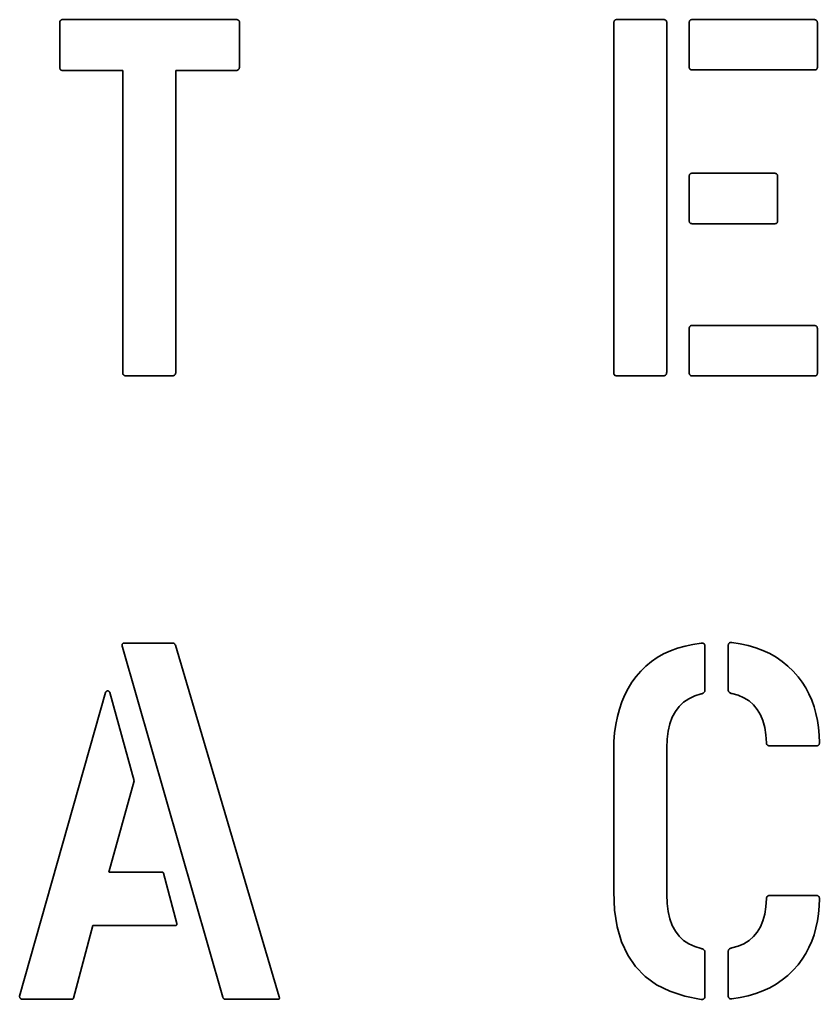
# Model space of a CAD drawing. Extents: x 10 to 410, y -69 to 348.
# Drawn here: x 298 to 342.9, y 191 to 246 of the extents above; entities that cross this region are included whole.
import ezdxf

# ---------------------------------------------------------------- set-up
doc = ezdxf.new("R2010")
doc.units = 0

msp = doc.modelspace()

# ---------------------------------------------------------------- linework, layer by layer
at = {"color": 7, "lineweight": 35, "ltscale": 0.00078}
for p, q in [((300.256836, 245.872009), (300.265442, 245.902008)), ((331.356873, 245.872009), (331.365448, 245.902008)), ((335.585449, 245.872009), (335.594025, 245.902008)), ((300.377991, 243.149719), (300.347992, 243.158295)), ((335.594025, 243.269424), (335.585449, 243.299438)), ((335.585449, 237.243439), (335.594025, 237.273438)), ((335.594025, 234.640854), (335.585449, 234.670868)), ((335.585449, 228.700562), (335.594025, 228.73056)), ((335.594025, 226.097992), (335.585449, 226.127991)), ((303.920837, 226.006866), (303.890839, 226.015427)), ((331.478027, 226.006866), (331.448029, 226.015427)), ((340.049438, 205.231995), (340.01944, 205.24057)), ((340.01944, 196.809723), (340.049438, 196.818298)), ((298.127991, 191.006866), (298.097992, 191.015427))]:
    msp.add_line(p, q, dxfattribs=at)
at = {"color": 7, "lineweight": 35, "ltscale": 0.000716}
for p, q in [((300.265442, 245.902008), (300.277405, 245.928009)), ((331.365448, 245.902008), (331.377441, 245.928009)), ((335.594025, 245.902008), (335.606018, 245.928009)), ((342.680603, 245.984573), (342.706604, 245.972565)), ((300.347992, 243.158295), (300.321991, 243.170288)), ((335.594025, 237.273438), (335.606018, 237.299438)), ((340.452026, 237.356003), (340.478027, 237.343994)), ((335.606018, 234.614853), (335.594025, 234.640854)), ((335.594025, 228.73056), (335.606018, 228.756561)), ((342.680603, 228.813141), (342.706604, 228.801147)), ((335.606018, 226.071991), (335.594025, 226.097992)), ((331.448029, 226.015427), (331.422028, 226.027435)), ((340.01944, 205.24057), (339.993439, 205.252579)), ((339.993439, 196.797714), (340.01944, 196.809723)), ((298.097992, 191.015427), (298.071991, 191.027435))]:
    msp.add_line(p, q, dxfattribs=at)
at = {"color": 7, "lineweight": 35, "ltscale": 0.000672}
for p, q in [((300.277405, 245.928009), (300.292847, 245.949997)), ((331.377441, 245.928009), (331.392883, 245.949997)), ((300.321991, 243.170288), (300.299988, 243.185715)), ((335.621429, 243.221436), (335.606018, 243.243439)), ((335.606018, 228.756561), (335.621429, 228.778564)), ((303.864868, 226.027435), (303.842834, 226.042847)), ((331.422028, 226.027435), (331.400024, 226.042847)), ((339.993439, 205.252579), (339.971436, 205.268005)), ((339.971436, 196.782288), (339.993439, 196.797714)), ((298.071991, 191.027435), (298.049988, 191.042847))]:
    msp.add_line(p, q, dxfattribs=at)
at = {"color": 7, "lineweight": 35, "ltscale": 0.000652}
for p, q in [((300.292847, 245.949997), (300.311707, 245.968002)), ((331.392883, 245.949997), (331.411743, 245.968002)), ((335.621429, 245.949997), (335.640289, 245.968002)), ((342.728577, 245.957153), (342.746582, 245.938293)), ((300.299988, 243.185715), (300.281982, 243.204575)), ((335.640289, 243.20343), (335.621429, 243.221436)), ((335.621429, 237.321426), (335.640289, 237.339432)), ((340.5, 237.328568), (340.518005, 237.309723)), ((335.640289, 234.57486), (335.621429, 234.592865)), ((335.621429, 228.778564), (335.640289, 228.79657)), ((342.728577, 228.785706), (342.746582, 228.766861)), ((331.400024, 226.042847), (331.382019, 226.061707)), ((335.640289, 226.031998), (335.621429, 226.050003)), ((339.971436, 205.268005), (339.95343, 205.286865)), ((339.95343, 196.763428), (339.971436, 196.782288)), ((298.049988, 191.042847), (298.031982, 191.061707))]:
    msp.add_line(p, q, dxfattribs=at)
at = {"color": 7, "lineweight": 35, "ltscale": 0.000658}
for p, q in [((300.311707, 245.968002), (300.333984, 245.981995)), ((331.411743, 245.968002), (331.434021, 245.981995)), ((335.640289, 245.968002), (335.662598, 245.981995)), ((342.746582, 245.938293), (342.76059, 245.916)), ((300.281982, 243.204575), (300.268005, 243.226868)), ((335.640289, 237.339432), (335.662598, 237.353424)), ((342.746582, 228.766861), (342.76059, 228.744568)), ((303.82486, 226.061707), (303.810852, 226.084)), ((331.382019, 226.061707), (331.368011, 226.084)), ((335.662598, 226.018005), (335.640289, 226.031998)), ((298.031982, 191.061707), (298.018005, 191.084))]:
    msp.add_line(p, q, dxfattribs=at)
at = {"color": 7, "lineweight": 35, "ltscale": 0.00069}
for p, q in [((300.333984, 245.981995), (300.359711, 245.992004)), ((342.76059, 245.916), (342.770599, 245.890289)), ((342.76059, 228.744568), (342.770599, 228.718857)), ((303.810852, 226.084), (303.800842, 226.109711)), ((331.368011, 226.084), (331.358002, 226.109711)), ((339.939453, 205.309143), (339.929443, 205.334869)), ((339.929443, 196.715424), (339.939453, 196.74115)), ((298.018005, 191.084), (298.007996, 191.109711))]:
    msp.add_line(p, q, dxfattribs=at)
at = {"color": 7, "lineweight": 35, "ltscale": 0.000744}
for p, q in [((300.359711, 245.992004), (300.388855, 245.998001)), ((331.459717, 245.992004), (331.488861, 245.998001)), ((335.688293, 245.992004), (335.717438, 245.998001)), ((342.770599, 245.890289), (342.776611, 245.861145)), ((300.257996, 243.252563), (300.252014, 243.281708)), ((335.717438, 243.173431), (335.688293, 243.179428)), ((335.688293, 237.363434), (335.717438, 237.369431)), ((340.542023, 237.261719), (340.548035, 237.232574)), ((335.717438, 234.544861), (335.688293, 234.550858)), ((335.688293, 228.820572), (335.717438, 228.826569)), ((342.770599, 228.718857), (342.776611, 228.689713)), ((303.800842, 226.109711), (303.794861, 226.138855)), ((331.358002, 226.109711), (331.35202, 226.138855)), ((335.717438, 226.001999), (335.688293, 226.007996)), ((339.929443, 205.334869), (339.923431, 205.363998)), ((339.923431, 196.686279), (339.929443, 196.715424)), ((298.007996, 191.109711), (298.001984, 191.138855))]:
    msp.add_line(p, q, dxfattribs=at)
at = {"color": 7, "lineweight": 35, "ltscale": 0.000816}
for p, q in [((300.388855, 245.998001), (300.421417, 246)), ((331.488861, 245.998001), (331.521454, 246)), ((335.717438, 245.998001), (335.75, 246)), ((342.776611, 245.861145), (342.778595, 245.828568)), ((300.252014, 243.281708), (300.25, 243.314285)), ((335.75, 243.171432), (335.717438, 243.173431)), ((335.717438, 237.369431), (335.75, 237.371429)), ((340.548035, 237.232574), (340.550018, 237.199997)), ((335.75, 234.542847), (335.717438, 234.544861)), ((335.717438, 228.826569), (335.75, 228.828583)), ((342.776611, 228.689713), (342.778595, 228.657135)), ((303.794861, 226.138855), (303.792847, 226.171417)), ((331.35202, 226.138855), (331.350006, 226.171417)), ((335.75, 226), (335.717438, 226.001999)), ((337.906586, 208.18515), (337.876587, 208.197998)), ((339.923431, 205.363998), (339.921448, 205.396576)), ((342.754028, 205.226868), (342.721436, 205.225143)), ((339.921448, 196.653717), (339.923431, 196.686279)), ((342.721436, 196.82515), (342.754028, 196.823425)), ((337.876587, 193.852295), (337.906586, 193.865143)), ((298.001984, 191.138855), (298, 191.171417))]:
    msp.add_line(p, q, dxfattribs=at)
at = {"color": 7, "lineweight": 35, "ltscale": 0.243571}
msp.add_line((300.421417, 246), (310.164276, 246), dxfattribs=at)
at = {"color": 7, "lineweight": 35, "ltscale": 0.000815}
for p, q in [((310.164276, 246), (310.196838, 245.998566)), ((334.150024, 246), (334.182587, 245.998566)), ((342.778595, 243.342865), (342.777161, 243.310287)), ((340.550018, 234.714294), (340.548584, 234.681717)), ((342.778595, 226.171417), (342.777161, 226.138855)), ((342.892883, 205.396576), (342.891144, 205.364014)), ((342.891144, 196.686279), (342.892883, 196.653717))]:
    msp.add_line(p, q, dxfattribs=at)
at = {"color": 7, "lineweight": 35, "ltscale": 0.000737}
for p, q in [((310.196838, 245.998566), (310.226013, 245.994293)), ((306.692261, 226.031998), (306.66629, 226.018005))]:
    msp.add_line(p, q, dxfattribs=at)
at = {"color": 7, "lineweight": 35, "ltscale": 0.000667}
for p, q in [((310.226013, 245.994293), (310.251709, 245.987152)), ((334.211731, 245.994293), (334.237457, 245.987152)), ((342.772888, 243.281143), (342.765747, 243.255432)), ((340.544312, 234.652573), (340.53717, 234.626862)), ((342.772888, 226.109711), (342.765747, 226.084)), ((336.46228, 208.311722), (336.456299, 208.285721)), ((336.456299, 193.707428), (336.46228, 193.681427))]:
    msp.add_line(p, q, dxfattribs=at)
at = {"color": 7, "lineweight": 35, "ltscale": 0.000611}
for p, q in [((310.251709, 245.987152), (310.273987, 245.977142)), ((334.237457, 245.987152), (334.259735, 245.977142)), ((342.765747, 243.255432), (342.755737, 243.233154)), ((340.53717, 234.626862), (340.527161, 234.604568)), ((342.765747, 226.084), (342.755737, 226.061707))]:
    msp.add_line(p, q, dxfattribs=at)
at = {"color": 7, "lineweight": 35, "ltscale": 0.000571}
for p, q in [((310.273987, 245.977142), (310.292847, 245.964294)), ((334.259735, 245.977142), (334.278595, 245.964294)), ((342.755737, 243.233154), (342.742859, 243.214294)), ((340.527161, 234.604568), (340.514282, 234.585724)), ((342.755737, 226.061707), (342.742859, 226.042847))]:
    msp.add_line(p, q, dxfattribs=at)
at = {"color": 7, "lineweight": 35, "ltscale": 0.000551}
msp.add_line((310.292847, 245.964294), (310.308289, 245.948578), dxfattribs=at)
at = {"color": 7, "lineweight": 35, "ltscale": 0.000553}
for p, q in [((310.308289, 245.948578), (310.320282, 245.929993)), ((334.294006, 245.948578), (334.306, 245.929993)), ((342.727173, 243.198853), (342.708588, 243.186859)), ((340.498596, 234.570282), (340.480011, 234.558289)), ((342.727173, 226.027435), (342.708588, 226.015427)), ((306.828552, 195.257141), (306.832825, 195.235428))]:
    msp.add_line(p, q, dxfattribs=at)
at = {"color": 7, "lineweight": 35, "ltscale": 0.000577}
for p, q in [((310.320282, 245.929993), (310.328857, 245.908569)), ((334.306, 245.929993), (334.314575, 245.908569)), ((340.480011, 234.558289), (340.458588, 234.549713)), ((342.708588, 226.015427), (342.687134, 226.006866))]:
    msp.add_line(p, q, dxfattribs=at)
at = {"color": 7, "lineweight": 35, "ltscale": 0.000621}
for p, q in [((310.328857, 245.908569), (310.333984, 245.884277)), ((334.314575, 245.908569), (334.319733, 245.884277))]:
    msp.add_line(p, q, dxfattribs=at)
at = {"color": 7, "lineweight": 35, "ltscale": 0.00068}
for p, q in [((310.333984, 245.884277), (310.335693, 245.857147)), ((334.319733, 245.884277), (334.321442, 245.857147)), ((342.662903, 243.173141), (342.635742, 243.171432)), ((340.434326, 234.544571), (340.407166, 234.542847)), ((342.662903, 226.001709), (342.635742, 226))]:
    msp.add_line(p, q, dxfattribs=at)
at = {"color": 7, "lineweight": 35, "ltscale": 0.000689}
for p, q in [((331.434021, 245.981995), (331.459717, 245.992004)), ((335.662598, 245.981995), (335.688293, 245.992004)), ((300.268005, 243.226868), (300.257996, 243.252563)), ((335.688293, 243.179428), (335.662598, 243.189423)), ((335.662598, 237.353424), (335.688293, 237.363434)), ((340.532043, 237.28743), (340.542023, 237.261719)), ((335.688293, 234.550858), (335.662598, 234.560852)), ((335.662598, 228.810577), (335.688293, 228.820572)), ((335.688293, 226.007996), (335.662598, 226.018005)), ((336.432281, 208.238861), (336.414276, 208.218002)), ((336.414276, 193.775146), (336.432281, 193.754288)), ((312.571411, 191.142853), (312.576294, 191.115723))]:
    msp.add_line(p, q, dxfattribs=at)
at = {"color": 7, "lineweight": 35, "ltscale": 0.065714}
msp.add_line((331.521454, 246), (334.150024, 246), dxfattribs=at)
at = {"color": 7, "lineweight": 35, "ltscale": 0.000736}
for p, q in [((334.182587, 245.998566), (334.211731, 245.994293)), ((342.777161, 243.310287), (342.772888, 243.281143)), ((340.548584, 234.681717), (340.544312, 234.652573)), ((342.777161, 226.138855), (342.772888, 226.109711))]:
    msp.add_line(p, q, dxfattribs=at)
at = {"color": 7, "lineweight": 35, "ltscale": 0.00055}
for p, q in [((334.278595, 245.964294), (334.294006, 245.948578)), ((342.742859, 243.214294), (342.727173, 243.198853)), ((340.514282, 234.585724), (340.498596, 234.570282)), ((342.742859, 226.042847), (342.727173, 226.027435))]:
    msp.add_line(p, q, dxfattribs=at)
at = {"color": 7, "lineweight": 35, "ltscale": 0.000671}
for p, q in [((335.606018, 245.928009), (335.621429, 245.949997)), ((342.706604, 245.972565), (342.728577, 245.957153)), ((335.606018, 237.299438), (335.621429, 237.321426)), ((340.478027, 237.343994), (340.5, 237.328568)), ((335.621429, 234.592865), (335.606018, 234.614853)), ((342.706604, 228.801147), (342.728577, 228.785706)), ((335.621429, 226.050003), (335.606018, 226.071991))]:
    msp.add_line(p, q, dxfattribs=at)
at = {"color": 7, "lineweight": 35, "ltscale": 0.170715}
for p, q in [((335.75, 246), (342.578583, 246)), ((335.75, 228.828583), (342.578583, 228.828583))]:
    msp.add_line(p, q, dxfattribs=at)
at = {"color": 7, "lineweight": 35, "ltscale": 0.000951}
for p, q in [((342.578583, 246), (342.616577, 245.998291)), ((300.25, 245.800003), (300.251709, 245.837997)), ((331.350006, 245.800003), (331.351715, 245.837997)), ((335.578583, 245.800003), (335.580292, 245.837997)), ((310.173706, 243.144867), (310.135712, 243.142853)), ((335.580292, 243.333435), (335.578583, 243.371429)), ((335.578583, 237.171432), (335.580292, 237.209427)), ((335.580292, 234.704865), (335.578583, 234.742859)), ((342.578583, 228.828583), (342.616577, 228.826859)), ((335.578583, 228.628571), (335.580292, 228.666565)), ((306.764282, 226.199997), (306.762268, 226.162003)), ((334.321442, 226.199997), (334.319458, 226.162003)), ((335.580292, 226.162003), (335.578583, 226.199997)), ((331.550018, 226), (331.512024, 226.001709)), ((340.121429, 205.225143), (340.083435, 205.226868)), ((340.083435, 196.823425), (340.121429, 196.82515))]:
    msp.add_line(p, q, dxfattribs=at)
at = {"color": 7, "lineweight": 35, "ltscale": 0.00086}
for p, q in [((342.616577, 245.998291), (342.650574, 245.993134)), ((300.251709, 245.837997), (300.256836, 245.872009)), ((331.351715, 245.837997), (331.356873, 245.872009)), ((335.580292, 245.837997), (335.585449, 245.872009)), ((300.411987, 243.144562), (300.377991, 243.149719)), ((335.585449, 243.299438), (335.580292, 243.333435)), ((335.580292, 237.209427), (335.585449, 237.243439)), ((340.388, 237.36972), (340.421997, 237.364563)), ((335.585449, 234.670868), (335.580292, 234.704865)), ((335.580292, 228.666565), (335.585449, 228.700562)), ((342.616577, 228.826859), (342.650574, 228.821716)), ((335.585449, 226.127991), (335.580292, 226.162003)), ((303.954834, 226.001709), (303.920837, 226.006866)), ((331.512024, 226.001709), (331.478027, 226.006866)), ((340.083435, 205.226868), (340.049438, 205.231995)), ((340.049438, 196.818298), (340.083435, 196.823425)), ((298.161987, 191.001709), (298.127991, 191.006866))]:
    msp.add_line(p, q, dxfattribs=at)
at = {"color": 7, "lineweight": 35, "ltscale": 0.000781}
for p, q in [((342.650574, 245.993134), (342.680603, 245.984573)), ((340.421997, 237.364563), (340.452026, 237.356003)), ((342.650574, 228.821716), (342.680603, 228.813141))]:
    msp.add_line(p, q, dxfattribs=at)
at = {"color": 7, "lineweight": 35, "ltscale": 0.062143}
for p, q in [((300.25, 243.314285), (300.25, 245.800003)), ((342.778595, 245.828568), (342.778595, 243.342865)), ((340.550018, 237.199997), (340.550018, 234.714294)), ((342.778595, 228.657135), (342.778595, 226.171417)), ((336.464294, 210.82515), (336.464294, 208.339432)), ((337.778564, 208.368011), (337.778564, 210.853714)), ((336.464294, 193.653717), (336.464294, 191.167999)), ((337.778564, 191.196564), (337.778564, 193.682281))]:
    msp.add_line(p, q, dxfattribs=at)
at = {"color": 7, "lineweight": 35, "ltscale": 0.062857}
msp.add_line((310.335693, 245.857147), (310.335693, 243.342865), dxfattribs=at)
at = {"color": 7, "lineweight": 35, "ltscale": 0.490715}
msp.add_line((331.350006, 226.171417), (331.350006, 245.800003), dxfattribs=at)
at = {"color": 7, "lineweight": 35, "ltscale": 0.491429}
msp.add_line((334.321442, 245.857147), (334.321442, 226.199997), dxfattribs=at)
at = {"color": 7, "lineweight": 35, "ltscale": 0.060714}
for p, q in [((335.578583, 243.371429), (335.578583, 245.800003)), ((335.578583, 234.742859), (335.578583, 237.171432)), ((335.578583, 226.199997), (335.578583, 228.628571))]:
    msp.add_line(p, q, dxfattribs=at)
at = {"color": 7, "lineweight": 35, "ltscale": 0.000952}
for p, q in [((300.450012, 243.142853), (300.411987, 243.144562)), ((310.335693, 243.342865), (310.33371, 243.304855)), ((303.992859, 226), (303.954834, 226.001709)), ((306.602295, 226.001999), (306.56427, 226)), ((334.159454, 226.001999), (334.121429, 226)), ((298.200012, 191), (298.161987, 191.001709))]:
    msp.add_line(p, q, dxfattribs=at)
at = {"color": 7, "lineweight": 35, "ltscale": 0.083571}
msp.add_line((303.792847, 243.142853), (300.450012, 243.142853), dxfattribs=at)
at = {"color": 7, "lineweight": 35, "ltscale": 0.424286}
msp.add_line((303.792847, 226.171417), (303.792847, 243.142853), dxfattribs=at)
at = {"color": 7, "lineweight": 35, "ltscale": 0.084286}
msp.add_line((310.135712, 243.142853), (306.764282, 243.142853), dxfattribs=at)
at = {"color": 7, "lineweight": 35, "ltscale": 0.423571}
msp.add_line((306.764282, 243.142853), (306.764282, 226.199997), dxfattribs=at)
at = {"color": 7, "lineweight": 35, "ltscale": 0.000863}
for p, q in [((310.207703, 243.150848), (310.173706, 243.144867)), ((310.33371, 243.304855), (310.327698, 243.270859)), ((306.762268, 226.162003), (306.756287, 226.127991)), ((334.319458, 226.162003), (334.313446, 226.127991)), ((306.636292, 226.007996), (306.602295, 226.001999)), ((334.193451, 226.007996), (334.159454, 226.001999))]:
    msp.add_line(p, q, dxfattribs=at)
at = {"color": 7, "lineweight": 35, "ltscale": 0.000791}
for p, q in [((310.237701, 243.160858), (310.207703, 243.150848)), ((306.756287, 226.127991), (306.746277, 226.097992)), ((334.313446, 226.127991), (334.303436, 226.097992)), ((306.66629, 226.018005), (306.636292, 226.007996)), ((334.22345, 226.018005), (334.193451, 226.007996))]:
    msp.add_line(p, q, dxfattribs=at)
at = {"color": 7, "lineweight": 35, "ltscale": 0.000738}
for p, q in [((310.263702, 243.174866), (310.237701, 243.160858)), ((310.317719, 243.24086), (310.303711, 243.214859)), ((306.746277, 226.097992), (306.732269, 226.071991)), ((334.303436, 226.097992), (334.289429, 226.071991)), ((334.249451, 226.031998), (334.22345, 226.018005))]:
    msp.add_line(p, q, dxfattribs=at)
at = {"color": 7, "lineweight": 35, "ltscale": 0.000711}
for p, q in [((310.285706, 243.192856), (310.263702, 243.174866)), ((310.303711, 243.214859), (310.285706, 243.192856)), ((306.714294, 226.050003), (306.692261, 226.031998)), ((334.271454, 226.050003), (334.249451, 226.031998))]:
    msp.add_line(p, q, dxfattribs=at)
at = {"color": 7, "lineweight": 35, "ltscale": 0.00079}
msp.add_line((310.327698, 243.270859), (310.317719, 243.24086), dxfattribs=at)
at = {"color": 7, "lineweight": 35, "ltscale": 0.000715}
for p, q in [((335.606018, 243.243439), (335.594025, 243.269424)), ((303.890839, 226.015427), (303.864868, 226.027435))]:
    msp.add_line(p, q, dxfattribs=at)
at = {"color": 7, "lineweight": 35, "ltscale": 0.000659}
for p, q in [((335.662598, 243.189423), (335.640289, 243.20343)), ((340.518005, 237.309723), (340.532043, 237.28743)), ((335.662598, 234.560852), (335.640289, 234.57486)), ((335.640289, 228.79657), (335.662598, 228.810577))]:
    msp.add_line(p, q, dxfattribs=at)
at = {"color": 7, "lineweight": 35, "ltscale": 0.172144}
for p, q in [((342.635742, 243.171432), (335.75, 243.171432)), ((342.635742, 226), (335.75, 226))]:
    msp.add_line(p, q, dxfattribs=at)
at = {"color": 7, "lineweight": 35, "ltscale": 0.000619}
for p, q in [((342.687134, 243.178284), (342.662903, 243.173141)), ((342.687134, 226.006866), (342.662903, 226.001709))]:
    msp.add_line(p, q, dxfattribs=at)
at = {"color": 7, "lineweight": 35, "ltscale": 0.000578}
for p, q in [((342.708588, 243.186859), (342.687134, 243.178284)), ((303.764282, 210.942856), (303.774841, 210.96344))]:
    msp.add_line(p, q, dxfattribs=at)
at = {"color": 7, "lineweight": 35, "ltscale": 0.115001}
msp.add_line((335.75, 237.371429), (340.350037, 237.371429), dxfattribs=at)
at = {"color": 7, "lineweight": 35, "ltscale": 0.00095}
msp.add_line((340.350037, 237.371429), (340.388, 237.36972), dxfattribs=at)
at = {"color": 7, "lineweight": 35, "ltscale": 0.116429}
msp.add_line((340.407166, 234.542847), (335.75, 234.542847), dxfattribs=at)
at = {"color": 7, "lineweight": 35, "ltscale": 0.00062}
msp.add_line((340.458588, 234.549713), (340.434326, 234.544571), dxfattribs=at)
at = {"color": 7, "lineweight": 35, "ltscale": 0.000651}
msp.add_line((303.842834, 226.042847), (303.82486, 226.061707), dxfattribs=at)
at = {"color": 7, "lineweight": 35, "ltscale": 0.064285}
for p, q in [((306.56427, 226), (303.992859, 226)), ((334.121429, 226), (331.550018, 226))]:
    msp.add_line(p, q, dxfattribs=at)
at = {"color": 7, "lineweight": 35, "ltscale": 0.00071}
for p, q in [((306.732269, 226.071991), (306.714294, 226.050003)), ((334.289429, 226.071991), (334.271454, 226.050003))]:
    msp.add_line(p, q, dxfattribs=at)
at = {"color": 7, "lineweight": 35, "ltscale": 0.000746}
msp.add_line((303.755127, 210.888), (303.75769, 210.917725), dxfattribs=at)
at = {"color": 7, "lineweight": 35, "ltscale": 0.000858}
msp.add_line((303.756561, 210.853714), (303.755127, 210.888), dxfattribs=at)
at = {"color": 7, "lineweight": 35, "ltscale": 0.000981}
msp.add_line((303.761993, 210.81485), (303.756561, 210.853714), dxfattribs=at)
at = {"color": 7, "lineweight": 35, "ltscale": 0.00065}
msp.add_line((303.75769, 210.917725), (303.764282, 210.942856), dxfattribs=at)
at = {"color": 7, "lineweight": 35, "ltscale": 0.001111}
msp.add_line((303.771423, 210.771423), (303.761993, 210.81485), dxfattribs=at)
at = {"color": 7, "lineweight": 35}
for p, q in [((309.399994, 191.114288), (303.771423, 210.771423)), ((306.742859, 210.885712), (312.571411, 191.142853))]:
    msp.add_line(p, q, dxfattribs=at)
at = {"color": 7, "lineweight": 35, "ltscale": 0.000541}
msp.add_line((303.774841, 210.96344), (303.789429, 210.979431), dxfattribs=at)
at = {"color": 7, "lineweight": 35, "ltscale": 0.000545}
msp.add_line((303.789429, 210.979431), (303.807983, 210.99086), dxfattribs=at)
at = {"color": 7, "lineweight": 35, "ltscale": 0.00059}
msp.add_line((303.807983, 210.99086), (303.830566, 210.997711), dxfattribs=at)
at = {"color": 7, "lineweight": 35, "ltscale": 0.000666}
msp.add_line((303.830566, 210.997711), (303.857117, 211), dxfattribs=at)
at = {"color": 7, "lineweight": 35, "ltscale": 0.069286}
msp.add_line((303.857117, 211), (306.628571, 211), dxfattribs=at)
at = {"color": 7, "lineweight": 35, "ltscale": 0.000287}
msp.add_line((306.628571, 211), (306.639984, 210.998856), dxfattribs=at)
at = {"color": 7, "lineweight": 35, "ltscale": 0.000299}
msp.add_line((306.639984, 210.998856), (306.651428, 210.995422), dxfattribs=at)
at = {"color": 7, "lineweight": 35, "ltscale": 0.000319}
msp.add_line((306.651428, 210.995422), (306.662842, 210.989716), dxfattribs=at)
at = {"color": 7, "lineweight": 35, "ltscale": 0.000349}
msp.add_line((306.662842, 210.989716), (306.674286, 210.98172), dxfattribs=at)
at = {"color": 7, "lineweight": 35, "ltscale": 0.000385}
msp.add_line((306.674286, 210.98172), (306.68573, 210.971436), dxfattribs=at)
at = {"color": 7, "lineweight": 35, "ltscale": 0.000425}
msp.add_line((306.68573, 210.971436), (306.697144, 210.958862), dxfattribs=at)
at = {"color": 7, "lineweight": 35, "ltscale": 0.000468}
for p, q in [((306.697144, 210.958862), (306.708557, 210.944)), ((309.421692, 191.082275), (309.411133, 191.097717))]:
    msp.add_line(p, q, dxfattribs=at)
at = {"color": 7, "lineweight": 35, "ltscale": 0.000515}
msp.add_line((306.708557, 210.944), (306.720001, 210.926849), dxfattribs=at)
at = {"color": 7, "lineweight": 35, "ltscale": 0.000563}
msp.add_line((306.720001, 210.926849), (306.731445, 210.90744), dxfattribs=at)
at = {"color": 7, "lineweight": 35, "ltscale": 0.000614}
msp.add_line((306.731445, 210.90744), (306.742859, 210.885712), dxfattribs=at)
at = {"color": 7, "lineweight": 35, "ltscale": 0.010664}
msp.add_line((334.527161, 210.559998), (334.927155, 210.708145), dxfattribs=at)
at = {"color": 7, "lineweight": 35, "ltscale": 0.011004}
msp.add_line((334.927155, 210.708145), (335.350006, 210.830292), dxfattribs=at)
at = {"color": 7, "lineweight": 35, "ltscale": 0.011399}
msp.add_line((335.350006, 210.830292), (335.795715, 210.926422), dxfattribs=at)
at = {"color": 7, "lineweight": 35, "ltscale": 0.011845}
msp.add_line((335.795715, 210.926422), (336.264282, 210.996582), dxfattribs=at)
at = {"color": 7, "lineweight": 35, "ltscale": 0.000954}
for p, q in [((336.264282, 210.996582), (336.302277, 211)), ((337.940582, 211.028564), (337.978577, 211.025146)), ((336.302277, 190.993149), (336.264282, 190.996582)), ((337.978577, 191.025146), (337.940582, 191.021729))]:
    msp.add_line(p, q, dxfattribs=at)
at = {"color": 7, "lineweight": 35, "ltscale": 0.00085}
for p, q in [((336.302277, 211), (336.336273, 210.998871)), ((337.906586, 211.027435), (337.940582, 211.028564)), ((336.336273, 190.994293), (336.302277, 190.993149)), ((337.940582, 191.021729), (337.906586, 191.022858))]:
    msp.add_line(p, q, dxfattribs=at)
at = {"color": 7, "lineweight": 35, "ltscale": 0.000763}
for p, q in [((336.336273, 210.998871), (336.366272, 210.993149)), ((337.876587, 211.021713), (337.906586, 211.027435)), ((336.366272, 191), (336.336273, 190.994293)), ((337.906586, 191.022858), (337.876587, 191.028564))]:
    msp.add_line(p, q, dxfattribs=at)
at = {"color": 7, "lineweight": 35, "ltscale": 0.000699}
for p, q in [((336.366272, 210.993149), (336.392273, 210.982864)), ((337.850586, 211.011429), (337.876587, 211.021713)), ((336.392273, 191.010284), (336.366272, 191)), ((337.876587, 191.028564), (337.850586, 191.038849))]:
    msp.add_line(p, q, dxfattribs=at)
at = {"color": 7, "lineweight": 35, "ltscale": 0.000664}
for p, q in [((336.392273, 210.982864), (336.414276, 210.968002)), ((337.828583, 210.996582), (337.850586, 211.011429)), ((336.446289, 208.261429), (336.432281, 208.238861)), ((336.432281, 193.754288), (336.446289, 193.73172)), ((336.414276, 191.025146), (336.392273, 191.010284)), ((337.850586, 191.038849), (337.828583, 191.053711))]:
    msp.add_line(p, q, dxfattribs=at)
at = {"color": 7, "lineweight": 35, "ltscale": 0.000662}
for p, q in [((336.414276, 210.968002), (336.432281, 210.948578)), ((337.810577, 210.977142), (337.828583, 210.996582)), ((336.432281, 191.044571), (336.414276, 191.025146)), ((337.828583, 191.053711), (337.810577, 191.073151))]:
    msp.add_line(p, q, dxfattribs=at)
at = {"color": 7, "lineweight": 35, "ltscale": 0.000695}
for p, q in [((336.432281, 210.948578), (336.446289, 210.924576)), ((336.464294, 208.339432), (336.46228, 208.311722)), ((336.46228, 193.681427), (336.464294, 193.653717)), ((336.446289, 191.068573), (336.432281, 191.044571))]:
    msp.add_line(p, q, dxfattribs=at)
at = {"color": 7, "lineweight": 35, "ltscale": 0.000757}
for p, q in [((336.446289, 210.924576), (336.456299, 210.895996)), ((337.78656, 210.924576), (337.79657, 210.953156)), ((336.456299, 191.097137), (336.446289, 191.068573)), ((337.79657, 191.097137), (337.78656, 191.125717))]:
    msp.add_line(p, q, dxfattribs=at)
at = {"color": 7, "lineweight": 35, "ltscale": 0.000842}
for p, q in [((336.456299, 210.895996), (336.46228, 210.862854)), ((337.780579, 210.891434), (337.78656, 210.924576)), ((336.46228, 191.13028), (336.456299, 191.097137)), ((337.78656, 191.125717), (337.780579, 191.158859))]:
    msp.add_line(p, q, dxfattribs=at)
at = {"color": 7, "lineweight": 35, "ltscale": 0.000944}
for p, q in [((336.46228, 210.862854), (336.464294, 210.82515)), ((337.778564, 210.853714), (337.780579, 210.891434)), ((336.464294, 191.167999), (336.46228, 191.13028)), ((337.780579, 191.158859), (337.778564, 191.196564))]:
    msp.add_line(p, q, dxfattribs=at)
at = {"color": 7, "lineweight": 35, "ltscale": 0.000694}
for p, q in [((337.79657, 210.953156), (337.810577, 210.977142)), ((337.810577, 191.073151), (337.79657, 191.097137))]:
    msp.add_line(p, q, dxfattribs=at)
at = {"color": 7, "lineweight": 35, "ltscale": 0.011861}
for p, q in [((337.978577, 211.025146), (338.447723, 210.954575)), ((338.447723, 191.095718), (337.978577, 191.025146))]:
    msp.add_line(p, q, dxfattribs=at)
at = {"color": 7, "lineweight": 35, "ltscale": 0.011448}
for p, q in [((338.447723, 210.954575), (338.895142, 210.857147)), ((338.895142, 191.193146), (338.447723, 191.095718))]:
    msp.add_line(p, q, dxfattribs=at)
at = {"color": 7, "lineweight": 35, "ltscale": 0.011087}
for p, q in [((338.895142, 210.857147), (339.320862, 210.732864)), ((339.320862, 191.317429), (338.895142, 191.193146))]:
    msp.add_line(p, q, dxfattribs=at)
at = {"color": 7, "lineweight": 35, "ltscale": 0.010783}
for p, q in [((339.320862, 210.732864), (339.724854, 210.581726)), ((339.724854, 191.468567), (339.320862, 191.317429))]:
    msp.add_line(p, q, dxfattribs=at)
at = {"color": 7, "lineweight": 35, "ltscale": 0.010031}
msp.add_line((333.464294, 209.959564), (333.795715, 210.185715), dxfattribs=at)
at = {"color": 7, "lineweight": 35, "ltscale": 0.010173}
msp.add_line((333.795715, 210.185715), (334.149994, 210.385864), dxfattribs=at)
at = {"color": 7, "lineweight": 35, "ltscale": 0.010386}
msp.add_line((334.149994, 210.385864), (334.527161, 210.559998), dxfattribs=at)
at = {"color": 7, "lineweight": 35, "ltscale": 0.010543}
for p, q in [((339.724854, 210.581726), (340.107147, 210.403717)), ((340.107147, 191.646576), (339.724854, 191.468567))]:
    msp.add_line(p, q, dxfattribs=at)
at = {"color": 7, "lineweight": 35, "ltscale": 0.010368}
for p, q in [((340.107147, 210.403717), (340.467712, 210.198853)), ((340.467712, 191.85144), (340.107147, 191.646576))]:
    msp.add_line(p, q, dxfattribs=at)
at = {"color": 7, "lineweight": 35, "ltscale": 0.010263}
for p, q in [((340.467712, 210.198853), (340.80658, 209.967148)), ((340.80658, 192.083145), (340.467712, 191.85144))]:
    msp.add_line(p, q, dxfattribs=at)
at = {"color": 7, "lineweight": 35, "ltscale": 0.009969}
msp.add_line((332.869995, 209.429291), (333.155731, 209.707428), dxfattribs=at)
at = {"color": 7, "lineweight": 35, "ltscale": 0.009962}
msp.add_line((333.155731, 209.707428), (333.464294, 209.959564), dxfattribs=at)
at = {"color": 7, "lineweight": 35, "ltscale": 0.01023}
for p, q in [((340.80658, 209.967148), (341.123718, 209.708572)), ((341.123718, 192.341721), (340.80658, 192.083145))]:
    msp.add_line(p, q, dxfattribs=at)
at = {"color": 7, "lineweight": 35, "ltscale": 0.010269}
for p, q in [((341.123718, 209.708572), (341.419128, 209.423141)), ((341.419128, 192.627136), (341.123718, 192.341721))]:
    msp.add_line(p, q, dxfattribs=at)
at = {"color": 7, "lineweight": 35, "ltscale": 0.010124}
msp.add_line((332.368286, 208.798141), (332.607147, 209.125153), dxfattribs=at)
at = {"color": 7, "lineweight": 35, "ltscale": 0.01005}
msp.add_line((332.607147, 209.125153), (332.869995, 209.429291), dxfattribs=at)
at = {"color": 7, "lineweight": 35, "ltscale": 0.010382}
for p, q in [((341.419128, 209.423141), (341.692871, 209.11087)), ((341.692871, 192.939423), (341.419128, 192.627136))]:
    msp.add_line(p, q, dxfattribs=at)
at = {"color": 7, "lineweight": 35, "ltscale": 0.009615}
for p, q in [((341.692871, 209.11087), (341.920868, 208.801147)), ((341.920868, 193.249146), (341.692871, 192.939423))]:
    msp.add_line(p, q, dxfattribs=at)
at = {"color": 7, "lineweight": 35, "ltscale": 0.010182}
msp.add_line((332.154572, 208.451431), (332.368286, 208.798141), dxfattribs=at)
at = {"color": 7, "lineweight": 35, "ltscale": 0.00956}
for p, q in [((341.920868, 208.801147), (342.124878, 208.477722)), ((342.124878, 193.572571), (341.920868, 193.249146))]:
    msp.add_line(p, q, dxfattribs=at)
at = {"color": 7, "lineweight": 35, "ltscale": 0.009555}
for p, q in [((342.124878, 208.477722), (342.304871, 208.140564)), ((342.304871, 193.909714), (342.124878, 193.572571))]:
    msp.add_line(p, q, dxfattribs=at)
at = {"color": 7, "lineweight": 35, "ltscale": 0.443186}
msp.add_line((298, 191.171417), (302.828552, 208.228577), dxfattribs=at)
at = {"color": 7, "lineweight": 35, "ltscale": 0.000436}
for p, q in [((302.828552, 208.228577), (302.834839, 208.244858)), ((303.050842, 208.244858), (303.057129, 208.228577)), ((309.431702, 191.067993), (309.421692, 191.082275))]:
    msp.add_line(p, q, dxfattribs=at)
at = {"color": 7, "lineweight": 35, "ltscale": 0.000409}
for p, q in [((302.834839, 208.244858), (302.842285, 208.25943)), ((303.043427, 208.25943), (303.050842, 208.244858))]:
    msp.add_line(p, q, dxfattribs=at)
at = {"color": 7, "lineweight": 35, "ltscale": 0.000386}
for p, q in [((302.842285, 208.25943), (302.85083, 208.272278)), ((303.034851, 208.272278), (303.043427, 208.25943))]:
    msp.add_line(p, q, dxfattribs=at)
at = {"color": 7, "lineweight": 35, "ltscale": 0.00037}
msp.add_line((302.85083, 208.272278), (302.860565, 208.283432), dxfattribs=at)
at = {"color": 7, "lineweight": 35, "ltscale": 0.000359}
for p, q in [((302.860565, 208.283432), (302.871399, 208.292847)), ((306.063995, 198.106293), (306.074554, 198.096573)), ((306.821411, 195.171417), (306.811401, 195.161133))]:
    msp.add_line(p, q, dxfattribs=at)
at = {"color": 7, "lineweight": 35, "ltscale": 0.000357}
for p, q in [((302.871399, 208.292847), (302.883423, 208.300568)), ((303.002258, 208.300568), (303.014282, 208.292847))]:
    msp.add_line(p, q, dxfattribs=at)
at = {"color": 7, "lineweight": 35, "ltscale": 0.000361}
for p, q in [((302.883423, 208.300568), (302.896545, 208.30658)), ((302.989136, 208.30658), (303.002258, 208.300568)), ((306.828552, 195.18399), (306.821411, 195.171417))]:
    msp.add_line(p, q, dxfattribs=at)
at = {"color": 7, "lineweight": 35, "ltscale": 0.000373}
for p, q in [((302.896545, 208.30658), (302.910828, 208.310852)), ((302.974854, 208.310852), (302.989136, 208.30658)), ((309.450012, 191.042847), (309.441132, 191.054855))]:
    msp.add_line(p, q, dxfattribs=at)
at = {"color": 7, "lineweight": 35, "ltscale": 0.000391}
for p, q in [((302.910828, 208.310852), (302.92627, 208.313416)), ((302.959412, 208.313431), (302.974854, 208.310852))]:
    msp.add_line(p, q, dxfattribs=at)
at = {"color": 7, "lineweight": 35, "ltscale": 0.000416}
msp.add_line((302.92627, 208.313416), (302.942871, 208.314285), dxfattribs=at)
at = {"color": 7, "lineweight": 35, "ltscale": 0.000414}
msp.add_line((302.942871, 208.314285), (302.959412, 208.313431), dxfattribs=at)
at = {"color": 7, "lineweight": 35, "ltscale": 0.00036}
msp.add_line((303.014282, 208.292847), (303.025146, 208.283417), dxfattribs=at)
at = {"color": 7, "lineweight": 35, "ltscale": 0.000369}
msp.add_line((303.025146, 208.283417), (303.034851, 208.272278), dxfattribs=at)
at = {"color": 7, "lineweight": 35, "ltscale": 0.128928}
msp.add_line((303.057129, 208.228577), (304.428558, 203.257141), dxfattribs=at)
at = {"color": 7, "lineweight": 35, "ltscale": 0.010483}
msp.add_line((331.802582, 207.698853), (331.966003, 208.085007), dxfattribs=at)
at = {"color": 7, "lineweight": 35, "ltscale": 0.010302}
msp.add_line((331.966003, 208.085007), (332.154572, 208.451431), dxfattribs=at)
at = {"color": 7, "lineweight": 35, "ltscale": 0.00912}
msp.add_line((335.895142, 208.026855), (335.56485, 207.872009), dxfattribs=at)
at = {"color": 7, "lineweight": 35, "ltscale": 0.009648}
msp.add_line((336.264282, 208.139435), (335.895142, 208.026855), dxfattribs=at)
at = {"color": 7, "lineweight": 35, "ltscale": 0.000998}
for p, q in [((336.302277, 208.151718), (336.264282, 208.139435)), ((336.264282, 193.853714), (336.302277, 193.841431))]:
    msp.add_line(p, q, dxfattribs=at)
at = {"color": 7, "lineweight": 35, "ltscale": 0.000919}
for p, q in [((336.336273, 208.16571), (336.302277, 208.151718)), ((336.302277, 193.841431), (336.336273, 193.827423))]:
    msp.add_line(p, q, dxfattribs=at)
at = {"color": 7, "lineweight": 35, "ltscale": 0.000847}
for p, q in [((336.366272, 208.181427), (336.336273, 208.16571)), ((336.336273, 193.827423), (336.366272, 193.811707))]:
    msp.add_line(p, q, dxfattribs=at)
at = {"color": 7, "lineweight": 35, "ltscale": 0.000783}
for p, q in [((336.392273, 208.198853), (336.366272, 208.181427)), ((336.366272, 193.811707), (336.392273, 193.794281))]:
    msp.add_line(p, q, dxfattribs=at)
at = {"color": 7, "lineweight": 35, "ltscale": 0.000729}
for p, q in [((336.414276, 208.218002), (336.392273, 208.198853)), ((336.392273, 193.794281), (336.414276, 193.775146))]:
    msp.add_line(p, q, dxfattribs=at)
at = {"color": 7, "lineweight": 35, "ltscale": 0.000657}
for p, q in [((336.456299, 208.285721), (336.446289, 208.261429)), ((339.95343, 205.286865), (339.939453, 205.309143)), ((339.939453, 196.74115), (339.95343, 196.763428)), ((336.446289, 193.73172), (336.456299, 193.707428))]:
    msp.add_line(p, q, dxfattribs=at)
at = {"color": 7, "lineweight": 35, "ltscale": 0.000823}
for p, q in [((337.780579, 208.335144), (337.778564, 208.368011)), ((337.778564, 193.682281), (337.780579, 193.715149))]:
    msp.add_line(p, q, dxfattribs=at)
at = {"color": 7, "lineweight": 35, "ltscale": 0.000765}
for p, q in [((337.78656, 208.305145), (337.780579, 208.335144)), ((337.780579, 193.715149), (337.78656, 193.745148))]:
    msp.add_line(p, q, dxfattribs=at)
at = {"color": 7, "lineweight": 35, "ltscale": 0.000723}
for p, q in [((337.79657, 208.278), (337.78656, 208.305145)), ((337.78656, 193.745148), (337.79657, 193.772278))]:
    msp.add_line(p, q, dxfattribs=at)
at = {"color": 7, "lineweight": 35, "ltscale": 0.000701}
for p, q in [((337.810577, 208.253723), (337.79657, 208.278)), ((337.79657, 193.772278), (337.810577, 193.79657))]:
    msp.add_line(p, q, dxfattribs=at)
at = {"color": 7, "lineweight": 35, "ltscale": 0.0007}
for p, q in [((337.828583, 208.232285), (337.810577, 208.253723)), ((337.810577, 193.79657), (337.828583, 193.817993))]:
    msp.add_line(p, q, dxfattribs=at)
at = {"color": 7, "lineweight": 35, "ltscale": 0.00072}
for p, q in [((337.850586, 208.213715), (337.828583, 208.232285)), ((337.828583, 193.817993), (337.850586, 193.836578))]:
    msp.add_line(p, q, dxfattribs=at)
at = {"color": 7, "lineweight": 35, "ltscale": 0.00076}
for p, q in [((337.876587, 208.197998), (337.850586, 208.213715)), ((337.850586, 193.836578), (337.876587, 193.852295))]:
    msp.add_line(p, q, dxfattribs=at)
at = {"color": 7, "lineweight": 35, "ltscale": 0.000886}
for p, q in [((337.940582, 208.17514), (337.906586, 208.18515)), ((337.906586, 193.865143), (337.940582, 193.875153))]:
    msp.add_line(p, q, dxfattribs=at)
at = {"color": 7, "lineweight": 35, "ltscale": 0.000966}
for p, q in [((337.978577, 208.167999), (337.940582, 208.17514)), ((337.940582, 193.875153), (337.978577, 193.882294))]:
    msp.add_line(p, q, dxfattribs=at)
at = {"color": 7, "lineweight": 35, "ltscale": 0.009311}
for p, q in [((338.337433, 208.068298), (337.978577, 208.167999)), ((337.978577, 193.882294), (338.337433, 193.981995))]:
    msp.add_line(p, q, dxfattribs=at)
at = {"color": 7, "lineweight": 35, "ltscale": 0.008776}
for p, q in [((338.659729, 207.929138), (338.337433, 208.068298)), ((338.337433, 193.981995), (338.659729, 194.121155))]:
    msp.add_line(p, q, dxfattribs=at)
at = {"color": 7, "lineweight": 35, "ltscale": 0.008423}
for p, q in [((338.945435, 207.75058), (338.659729, 207.929138)), ((338.659729, 194.121155), (338.945435, 194.299713))]:
    msp.add_line(p, q, dxfattribs=at)
at = {"color": 7, "lineweight": 35, "ltscale": 0.009599}
msp.add_line((342.304871, 208.140564), (342.460876, 207.789719), dxfattribs=at)
at = {"color": 7, "lineweight": 35, "ltscale": 0.010719}
msp.add_line((331.664276, 207.292999), (331.802582, 207.698853), dxfattribs=at)
at = {"color": 7, "lineweight": 35, "ltscale": 0.00884}
msp.add_line((335.020844, 207.435425), (334.807129, 207.153717), dxfattribs=at)
at = {"color": 7, "lineweight": 35, "ltscale": 0.008701}
msp.add_line((335.273438, 207.674866), (335.020844, 207.435425), dxfattribs=at)
at = {"color": 7, "lineweight": 35, "ltscale": 0.008796}
msp.add_line((335.56485, 207.872009), (335.273438, 207.674866), dxfattribs=at)
at = {"color": 7, "lineweight": 35, "ltscale": 0.008276}
for p, q in [((339.19458, 207.532578), (338.945435, 207.75058)), ((338.945435, 194.299713), (339.19458, 194.517715))]:
    msp.add_line(p, q, dxfattribs=at)
at = {"color": 7, "lineweight": 35, "ltscale": 0.008347}
for p, q in [((339.407166, 207.275146), (339.19458, 207.532578)), ((339.19458, 194.517715), (339.407166, 194.775146))]:
    msp.add_line(p, q, dxfattribs=at)
at = {"color": 7, "lineweight": 35, "ltscale": 0.009693}
for p, q in [((342.460876, 207.789719), (342.592865, 207.42514)), ((342.592865, 194.625153), (342.460876, 194.260574))]:
    msp.add_line(p, q, dxfattribs=at)
at = {"color": 7, "lineweight": 35, "ltscale": 0.009835}
for p, q in [((342.592865, 207.42514), (342.700867, 207.04686)), ((342.700867, 195.003433), (342.592865, 194.625153))]:
    msp.add_line(p, q, dxfattribs=at)
at = {"color": 7, "lineweight": 35, "ltscale": 0.011347}
msp.add_line((331.463135, 206.42215), (331.551147, 206.867432), dxfattribs=at)
at = {"color": 7, "lineweight": 35, "ltscale": 0.011009}
msp.add_line((331.551147, 206.867432), (331.664276, 207.292999), dxfattribs=at)
at = {"color": 7, "lineweight": 35, "ltscale": 0.009768}
msp.add_line((334.632294, 206.829712), (334.496277, 206.46344), dxfattribs=at)
at = {"color": 7, "lineweight": 35, "ltscale": 0.009204}
msp.add_line((334.807129, 207.153717), (334.632294, 206.829712), dxfattribs=at)
at = {"color": 7, "lineweight": 35, "ltscale": 0.008628}
for p, q in [((339.58316, 206.978287), (339.407166, 207.275146)), ((339.407166, 194.775146), (339.58316, 195.072006))]:
    msp.add_line(p, q, dxfattribs=at)
at = {"color": 7, "lineweight": 35, "ltscale": 0.009101}
for p, q in [((339.722595, 206.641998), (339.58316, 206.978287)), ((339.58316, 195.072006), (339.722595, 195.408295))]:
    msp.add_line(p, q, dxfattribs=at)
at = {"color": 7, "lineweight": 35, "ltscale": 0.010022}
for p, q in [((342.700867, 207.04686), (342.784851, 206.654861)), ((342.784851, 195.395432), (342.700867, 195.003433))]:
    msp.add_line(p, q, dxfattribs=at)
at = {"color": 7, "lineweight": 35, "ltscale": 0.011731}
msp.add_line((331.400269, 205.957153), (331.463135, 206.42215), dxfattribs=at)
at = {"color": 7, "lineweight": 35, "ltscale": 0.010499}
msp.add_line((334.496277, 206.46344), (334.399139, 206.054871), dxfattribs=at)
at = {"color": 7, "lineweight": 35, "ltscale": 0.009738}
for p, q in [((339.825439, 206.266296), (339.722595, 206.641998)), ((339.722595, 195.408295), (339.825439, 195.783997))]:
    msp.add_line(p, q, dxfattribs=at)
at = {"color": 7, "lineweight": 35, "ltscale": 0.010253}
for p, q in [((342.784851, 206.654861), (342.844849, 206.249146)), ((342.844849, 195.801147), (342.784851, 195.395432))]:
    msp.add_line(p, q, dxfattribs=at)
at = {"color": 7, "lineweight": 35, "ltscale": 0.012155}
msp.add_line((331.362579, 205.472427), (331.400269, 205.957153), dxfattribs=at)
at = {"color": 7, "lineweight": 35, "ltscale": 0.011365}
msp.add_line((334.399139, 206.054871), (334.340851, 205.604004), dxfattribs=at)
at = {"color": 7, "lineweight": 35, "ltscale": 0.01051}
for p, q in [((339.891724, 205.851151), (339.825439, 206.266296)), ((339.825439, 195.783997), (339.891724, 196.199142))]:
    msp.add_line(p, q, dxfattribs=at)
at = {"color": 7, "lineweight": 35, "ltscale": 0.011389}
for p, q in [((339.921448, 205.396576), (339.891724, 205.851151)), ((339.891724, 196.199142), (339.921448, 196.653717))]:
    msp.add_line(p, q, dxfattribs=at)
at = {"color": 7, "lineweight": 35, "ltscale": 0.010524}
for p, q in [((342.844849, 206.249146), (342.880859, 205.829712)), ((342.880859, 196.220581), (342.844849, 195.801147))]:
    msp.add_line(p, q, dxfattribs=at)
at = {"color": 7, "lineweight": 35, "ltscale": 0.010833}
for p, q in [((342.880859, 205.829712), (342.892883, 205.396576)), ((342.892883, 196.653717), (342.880859, 196.220581))]:
    msp.add_line(p, q, dxfattribs=at)
at = {"color": 7, "lineweight": 35, "ltscale": 0.012615}
msp.add_line((331.350006, 204.968002), (331.362579, 205.472427), dxfattribs=at)
at = {"color": 7, "lineweight": 35, "ltscale": 0.012338}
msp.add_line((334.340851, 205.604004), (334.321442, 205.11087), dxfattribs=at)
at = {"color": 7, "lineweight": 35, "ltscale": 0.065}
for p, q in [((342.721436, 205.225143), (340.121429, 205.225143)), ((340.121429, 196.82515), (342.721436, 196.82515))]:
    msp.add_line(p, q, dxfattribs=at)
at = {"color": 7, "lineweight": 35, "ltscale": 0.000739}
for p, q in [((342.783142, 205.231995), (342.754028, 205.226868)), ((342.754028, 196.823425), (342.783142, 196.818298))]:
    msp.add_line(p, q, dxfattribs=at)
at = {"color": 7, "lineweight": 35, "ltscale": 0.000678}
for p, q in [((342.808868, 205.24057), (342.783142, 205.231995)), ((342.885986, 205.334869), (342.877441, 205.309143)), ((342.783142, 196.818298), (342.808868, 196.809723)), ((342.877441, 196.74115), (342.885986, 196.715424))]:
    msp.add_line(p, q, dxfattribs=at)
at = {"color": 7, "lineweight": 35, "ltscale": 0.000633}
for p, q in [((342.831146, 205.252563), (342.808868, 205.24057)), ((342.877441, 205.309143), (342.865417, 205.286865)), ((342.808868, 196.809723), (342.831146, 196.797714)), ((342.865417, 196.763428), (342.877441, 196.74115))]:
    msp.add_line(p, q, dxfattribs=at)
at = {"color": 7, "lineweight": 35, "ltscale": 0.000609}
for p, q in [((342.850006, 205.268005), (342.831146, 205.252563)), ((342.865417, 205.286865), (342.850006, 205.268005)), ((342.831146, 196.797714), (342.850006, 196.782288)), ((342.850006, 196.782288), (342.865417, 196.763428))]:
    msp.add_line(p, q, dxfattribs=at)
at = {"color": 7, "lineweight": 35, "ltscale": 0.00074}
for p, q in [((342.891144, 205.364014), (342.885986, 205.334869)), ((342.885986, 196.715424), (342.891144, 196.686279))]:
    msp.add_line(p, q, dxfattribs=at)
at = {"color": 7, "lineweight": 35, "ltscale": 0.198571}
msp.add_line((331.350006, 197.025146), (331.350006, 204.968002), dxfattribs=at)
at = {"color": 7, "lineweight": 35, "ltscale": 0.205714}
msp.add_line((334.321442, 205.11087), (334.321442, 196.882294), dxfattribs=at)
at = {"color": 7, "lineweight": 35, "ltscale": 0.132751}
msp.add_line((304.428558, 203.257141), (303, 198.142853), dxfattribs=at)
at = {"color": 7, "lineweight": 35, "ltscale": 0.075}
msp.add_line((303, 198.142853), (306, 198.142853), dxfattribs=at)
at = {"color": 7, "lineweight": 35, "ltscale": 0.00015}
msp.add_line((306, 198.142853), (306.005981, 198.142288), dxfattribs=at)
at = {"color": 7, "lineweight": 35, "ltscale": 0.00017}
msp.add_line((306.005981, 198.142288), (306.012573, 198.140564), dxfattribs=at)
at = {"color": 7, "lineweight": 35, "ltscale": 0.000192}
msp.add_line((306.012573, 198.140564), (306.019714, 198.137726), dxfattribs=at)
at = {"color": 7, "lineweight": 35, "ltscale": 0.000217}
for p, q in [((306.019714, 198.137726), (306.027405, 198.133713)), ((309.485718, 191), (309.479706, 191.006287))]:
    msp.add_line(p, q, dxfattribs=at)
at = {"color": 7, "lineweight": 35, "ltscale": 0.000244}
msp.add_line((306.027405, 198.133713), (306.035706, 198.128571), dxfattribs=at)
at = {"color": 7, "lineweight": 35, "ltscale": 0.000271}
msp.add_line((306.035706, 198.128571), (306.044556, 198.122284), dxfattribs=at)
at = {"color": 7, "lineweight": 35, "ltscale": 0.000301}
msp.add_line((306.044556, 198.122284), (306.054016, 198.114868), dxfattribs=at)
at = {"color": 7, "lineweight": 35, "ltscale": 0.000329}
msp.add_line((306.054016, 198.114868), (306.063995, 198.106293), dxfattribs=at)
at = {"color": 7, "lineweight": 35, "ltscale": 0.000389}
msp.add_line((306.074554, 198.096573), (306.085693, 198.085724), dxfattribs=at)
at = {"color": 7, "lineweight": 35, "ltscale": 0.073113}
msp.add_line((306.085693, 198.085724), (306.828552, 195.257141), dxfattribs=at)
at = {"color": 7, "lineweight": 35, "ltscale": 0.025708}
msp.add_line((331.399139, 195.998001), (331.350006, 197.025146), dxfattribs=at)
at = {"color": 7, "lineweight": 35, "ltscale": 0.012467}
msp.add_line((334.321442, 196.882294), (334.340851, 196.384003), dxfattribs=at)
at = {"color": 7, "lineweight": 35, "ltscale": 0.011465}
msp.add_line((334.340851, 196.384003), (334.399139, 195.929138), dxfattribs=at)
at = {"color": 7, "lineweight": 35, "ltscale": 0.023611}
msp.add_line((331.54657, 195.065155), (331.399139, 195.998001), dxfattribs=at)
at = {"color": 7, "lineweight": 35, "ltscale": 0.010568}
msp.add_line((334.399139, 195.929138), (334.496277, 195.517715), dxfattribs=at)
at = {"color": 7, "lineweight": 35, "ltscale": 0.009808}
msp.add_line((334.496277, 195.517715), (334.632294, 195.149719), dxfattribs=at)
at = {"color": 7, "lineweight": 35, "ltscale": 0.105687}
msp.add_line((302.114258, 195.142853), (301.028564, 191.057144), dxfattribs=at)
at = {"color": 7, "lineweight": 35, "ltscale": 0.115715}
msp.add_line((306.742859, 195.142853), (302.114258, 195.142853), dxfattribs=at)
at = {"color": 7, "lineweight": 35, "ltscale": 0.000536}
msp.add_line((306.764282, 195.143997), (306.742859, 195.142853), dxfattribs=at)
at = {"color": 7, "lineweight": 35, "ltscale": 0.000472}
msp.add_line((306.782837, 195.14743), (306.764282, 195.143997), dxfattribs=at)
at = {"color": 7, "lineweight": 35, "ltscale": 0.000419}
msp.add_line((306.798584, 195.153137), (306.782837, 195.14743), dxfattribs=at)
at = {"color": 7, "lineweight": 35, "ltscale": 0.000378}
msp.add_line((306.811401, 195.161133), (306.798584, 195.153137), dxfattribs=at)
at = {"color": 7, "lineweight": 35, "ltscale": 0.000387}
msp.add_line((306.832825, 195.198853), (306.828552, 195.18399), dxfattribs=at)
at = {"color": 7, "lineweight": 35, "ltscale": 0.000487}
msp.add_line((306.832825, 195.235428), (306.83429, 195.216003), dxfattribs=at)
at = {"color": 7, "lineweight": 35, "ltscale": 0.00043}
msp.add_line((306.83429, 195.216003), (306.832825, 195.198853), dxfattribs=at)
at = {"color": 7, "lineweight": 35, "ltscale": 0.021846}
msp.add_line((331.792297, 194.226578), (331.54657, 195.065155), dxfattribs=at)
at = {"color": 7, "lineweight": 35, "ltscale": 0.009217}
msp.add_line((334.632294, 195.149719), (334.807129, 194.82515), dxfattribs=at)
at = {"color": 7, "lineweight": 35, "ltscale": 0.008829}
msp.add_line((334.807129, 194.82515), (335.020844, 194.544006), dxfattribs=at)
at = {"color": 7, "lineweight": 35, "ltscale": 0.020498}
msp.add_line((332.136292, 193.4823), (331.792297, 194.226578), dxfattribs=at)
at = {"color": 7, "lineweight": 35, "ltscale": 0.008672}
msp.add_line((335.020844, 194.544006), (335.273438, 194.30629), dxfattribs=at)
at = {"color": 7, "lineweight": 35, "ltscale": 0.008756}
msp.add_line((335.273438, 194.30629), (335.56485, 194.112), dxfattribs=at)
at = {"color": 7, "lineweight": 35, "ltscale": 0.0096}
msp.add_line((342.460876, 194.260574), (342.304871, 193.909714), dxfattribs=at)
at = {"color": 7, "lineweight": 35, "ltscale": 0.009078}
msp.add_line((335.56485, 194.112), (335.895142, 193.961151), dxfattribs=at)
at = {"color": 7, "lineweight": 35, "ltscale": 0.009611}
msp.add_line((335.895142, 193.961151), (336.264282, 193.853714), dxfattribs=at)
at = {"color": 7, "lineweight": 35, "ltscale": 0.019655}
msp.add_line((332.578583, 192.832291), (332.136292, 193.4823), dxfattribs=at)
at = {"color": 7, "lineweight": 35, "ltscale": 0.019381}
msp.add_line((333.119141, 192.276581), (332.578583, 192.832291), dxfattribs=at)
at = {"color": 7, "lineweight": 35, "ltscale": 0.019702}
msp.add_line((333.757996, 191.815155), (333.119141, 192.276581), dxfattribs=at)
at = {"color": 7, "lineweight": 35, "ltscale": 0.020588}
msp.add_line((334.495148, 191.447998), (333.757996, 191.815155), dxfattribs=at)
at = {"color": 7, "lineweight": 35, "ltscale": 0.021971}
msp.add_line((335.330566, 191.17514), (334.495148, 191.447998), dxfattribs=at)
at = {"color": 7, "lineweight": 35, "ltscale": 0.067857}
msp.add_line((300.914276, 191), (298.200012, 191), dxfattribs=at)
at = {"color": 7, "lineweight": 35, "ltscale": 0.000415}
msp.add_line((300.930847, 191.00058), (300.914276, 191), dxfattribs=at)
at = {"color": 7, "lineweight": 35, "ltscale": 0.000388}
msp.add_line((300.946289, 191.002289), (300.930847, 191.00058), dxfattribs=at)
at = {"color": 7, "lineweight": 35, "ltscale": 0.000364}
msp.add_line((300.960571, 191.005142), (300.946289, 191.002289), dxfattribs=at)
at = {"color": 7, "lineweight": 35, "ltscale": 0.000343}
msp.add_line((300.973694, 191.00914), (300.960571, 191.005142), dxfattribs=at)
at = {"color": 7, "lineweight": 35, "ltscale": 0.000327}
msp.add_line((300.985718, 191.014282), (300.973694, 191.00914), dxfattribs=at)
at = {"color": 7, "lineweight": 35, "ltscale": 0.000314}
msp.add_line((300.996582, 191.020569), (300.985718, 191.014282), dxfattribs=at)
at = {"color": 7, "lineweight": 35, "ltscale": 0.000306}
for p, q in [((301.006287, 191.028), (300.996582, 191.020569)), ((301.022278, 191.046295), (301.014832, 191.03656))]:
    msp.add_line(p, q, dxfattribs=at)
at = {"color": 7, "lineweight": 35, "ltscale": 0.000302}
msp.add_line((301.014832, 191.03656), (301.006287, 191.028), dxfattribs=at)
at = {"color": 7, "lineweight": 35, "ltscale": 0.000313}
msp.add_line((301.028564, 191.057144), (301.022278, 191.046295), dxfattribs=at)
at = {"color": 7, "lineweight": 35, "ltscale": 0.000499}
msp.add_line((309.411133, 191.097717), (309.399994, 191.114288), dxfattribs=at)
at = {"color": 7, "lineweight": 35, "ltscale": 0.000404}
msp.add_line((309.441132, 191.054855), (309.431702, 191.067993), dxfattribs=at)
at = {"color": 7, "lineweight": 35, "ltscale": 0.000341}
msp.add_line((309.458282, 191.031998), (309.450012, 191.042847), dxfattribs=at)
at = {"color": 7, "lineweight": 35, "ltscale": 0.00031}
msp.add_line((309.466003, 191.022278), (309.458282, 191.031998), dxfattribs=at)
at = {"color": 7, "lineweight": 35, "ltscale": 0.000279}
msp.add_line((309.473145, 191.013718), (309.466003, 191.022278), dxfattribs=at)
at = {"color": 7, "lineweight": 35, "ltscale": 0.000248}
msp.add_line((309.479706, 191.006287), (309.473145, 191.013718), dxfattribs=at)
at = {"color": 7, "lineweight": 35, "ltscale": 0.076428}
msp.add_line((312.542847, 191), (309.485718, 191), dxfattribs=at)
at = {"color": 7, "lineweight": 35, "ltscale": 0.000266}
msp.add_line((312.553406, 191.001434), (312.542847, 191), dxfattribs=at)
at = {"color": 7, "lineweight": 35, "ltscale": 0.000246}
msp.add_line((312.562286, 191.005707), (312.553406, 191.001434), dxfattribs=at)
at = {"color": 7, "lineweight": 35, "ltscale": 0.000252}
msp.add_line((312.569427, 191.012848), (312.562286, 191.005707), dxfattribs=at)
at = {"color": 7, "lineweight": 35, "ltscale": 0.000285}
msp.add_line((312.57486, 191.022858), (312.569427, 191.012848), dxfattribs=at)
at = {"color": 7, "lineweight": 35, "ltscale": 0.000334}
msp.add_line((312.578552, 191.035706), (312.57486, 191.022858), dxfattribs=at)
at = {"color": 7, "lineweight": 35, "ltscale": 0.000612}
msp.add_line((312.576294, 191.115723), (312.579407, 191.091431), dxfattribs=at)
at = {"color": 7, "lineweight": 35, "ltscale": 0.000396}
msp.add_line((312.580566, 191.051422), (312.578552, 191.035706), dxfattribs=at)
at = {"color": 7, "lineweight": 35, "ltscale": 0.000537}
msp.add_line((312.579407, 191.091431), (312.580872, 191.070007), dxfattribs=at)
at = {"color": 7, "lineweight": 35, "ltscale": 0.000465}
msp.add_line((312.580872, 191.070007), (312.580566, 191.051422), dxfattribs=at)
at = {"color": 7, "lineweight": 35, "ltscale": 0.023766}
msp.add_line((336.264282, 190.996582), (335.330566, 191.17514), dxfattribs=at)

doc.saveas('drawing.dxf')
